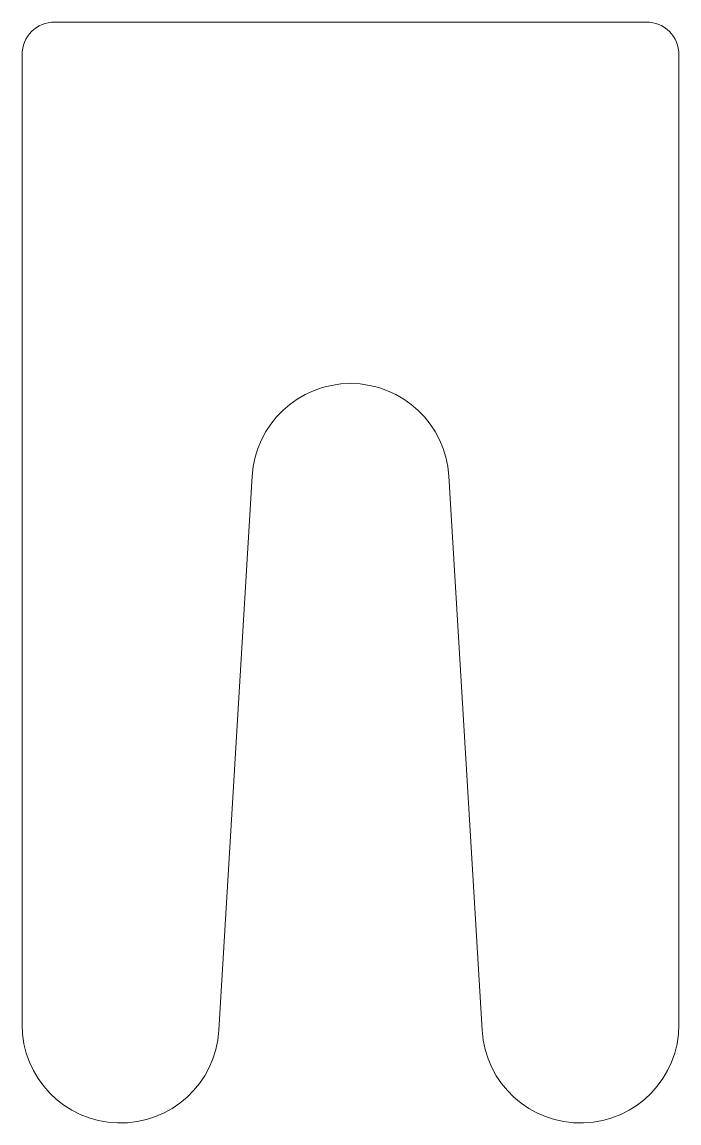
# Model space of a CAD drawing. Header units: inches. Extents: x -10 to 10, y -33.8 to -0.3.
import ezdxf

# ---------------------------------------------------------------- set-up
doc = ezdxf.new("R2010")
doc.units = ezdxf.units.IN
doc.header["$MEASUREMENT"] = 0

msp = doc.modelspace()

# ---------------------------------------------------------------- linework, layer by layer
at = {"color": 7, "linetype": 'Continuous', "lineweight": 15}
for p, q in [((-9, -0.25), (9, -0.25)), ((-10, -30.75), (-10, -1.25)), ((10, -30.75), (10, -1.25)), ((-2.995, -14.07), (-4.005, -30.93)), ((2.995, -14.07), (4.005, -30.93))]:
    msp.add_line(p, q, dxfattribs=at)
for centre, radius, start, end in [((-9, -1.25), 1, 90, 180), ((9, -1.25), 1, 360, 90), ((0, -14.25), 3, 3.431, 176.569), ((-7, -30.75), 3, 180, 356.569), ((7, -30.75), 3, 183.431, 0)]:
    msp.add_arc(centre, radius, start, end, dxfattribs=at)

doc.saveas('drawing.dxf')
